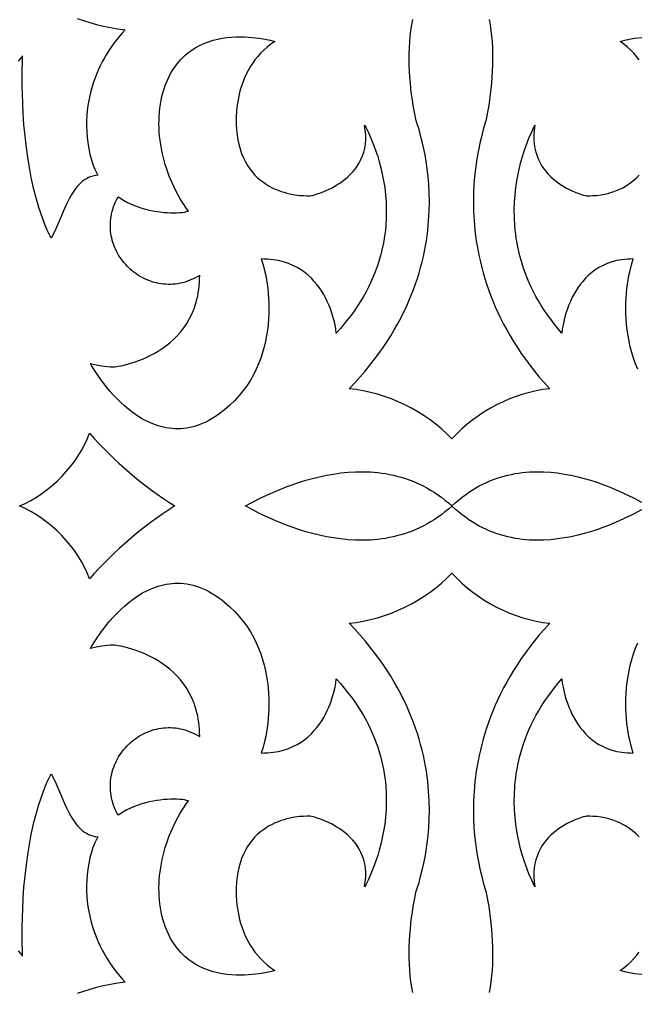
# Model space of a CAD drawing. Extents: x -350 to 350, y -780 to 780.
# Drawn here: x -226.5 to -174.4, y -575.2 to -493.1 of the extents above; entities that cross this region are included whole.
import ezdxf

# ---------------------------------------------------------------- set-up
doc = ezdxf.new("R2010")
doc.units = 0
doc.layers.add('LAYER_1', color=18, linetype='CONTINUOUS')

msp = doc.modelspace()

# ---------------------------------------------------------------- linework, layer by layer
at = {"layer": 'LAYER_1'}
for points in [[(-221.65, -492.97), (-221.117, -493.151), (-220.567, -493.318), (-220.002, -493.472), (-219.419, -493.61), (-218.821, -493.732), (-218.206, -493.838), (-217.574, -493.925), (-217.87, -494.227), (-218.189, -494.594), (-218.522, -495.021), (-218.862, -495.506), (-219.2, -496.047), (-219.366, -496.337), (-219.529, -496.641), (-219.686, -496.957), (-219.838, -497.285), (-219.984, -497.625), (-220.122, -497.977), (-220.251, -498.34), (-220.37, -498.714), (-220.478, -499.098), (-220.575, -499.493), (-220.659, -499.898), (-220.729, -500.312), (-220.783, -500.736), (-220.822, -501.169), (-220.844, -501.61), (-220.848, -502.059), (-220.833, -502.517), (-220.797, -502.982), (-220.741, -503.454), (-220.662, -503.934), (-220.56, -504.42), (-220.433, -504.912), (-220.308, -505.306), (-220.16, -505.677), (-219.991, -506.027), (-219.896, -506.191), (-220.109, -506.221), (-220.311, -506.267), (-220.504, -506.327), (-220.687, -506.403), (-220.861, -506.492), (-221.027, -506.595), (-221.184, -506.71), (-221.334, -506.837), (-221.477, -506.974), (-221.613, -507.122), (-221.743, -507.28), (-221.867, -507.446), (-222.099, -507.802), (-222.314, -508.185), (-222.515, -508.589), (-222.705, -509.009), (-223.069, -509.87), (-223.435, -510.724), (-223.628, -511.133), (-223.832, -511.523), (-223.952, -511.285), (-224.161, -510.831), (-224.357, -510.366), (-224.54, -509.892), (-224.712, -509.409), (-224.873, -508.919), (-225.022, -508.423), (-225.16, -507.921), (-225.289, -507.416), (-225.407, -506.908), (-225.516, -506.398), (-225.616, -505.888), (-225.789, -504.871), (-225.93, -503.867), (-226.043, -502.884), (-226.129, -501.931), (-226.192, -501.019), (-226.236, -500.155), (-226.263, -499.35), (-226.277, -498.613), (-226.28, -497.952), (-226.275, -497.377), (-226.256, -496.524), (-226.243, -496.125), (-226.424, -496.354), (-226.613, -496.577)], [(-186.871, -493.044), (-186.786, -493.505), (-186.717, -493.977), (-186.661, -494.457), (-186.62, -494.944), (-186.592, -495.436), (-186.577, -495.931), (-186.573, -496.429), (-186.581, -496.928), (-186.599, -497.425), (-186.628, -497.92), (-186.666, -498.411), (-186.713, -498.895), (-186.768, -499.373), (-186.83, -499.842), (-186.9, -500.3), (-186.975, -500.746), (-187.143, -501.595), (-187.217, -501.858), (-187.359, -502.351), (-187.544, -503.058), (-187.644, -503.486), (-187.745, -503.962), (-187.842, -504.483), (-187.934, -505.047), (-188.017, -505.652), (-188.087, -506.297), (-188.141, -506.978), (-188.176, -507.694), (-188.188, -508.444), (-188.175, -509.224), (-188.132, -510.032), (-188.057, -510.868), (-188.007, -511.295), (-187.947, -511.728), (-187.877, -512.167), (-187.797, -512.611), (-187.706, -513.06), (-187.605, -513.514), (-187.492, -513.973), (-187.367, -514.436), (-187.23, -514.904), (-187.08, -515.375), (-186.917, -515.849), (-186.741, -516.327), (-186.551, -516.808), (-186.347, -517.292), (-186.127, -517.779), (-185.893, -518.268), (-185.643, -518.759), (-185.377, -519.251), (-185.095, -519.746), (-184.796, -520.241), (-184.48, -520.738), (-184.146, -521.235), (-183.794, -521.733), (-183.424, -522.231), (-183.035, -522.729), (-182.627, -523.227), (-182.199, -523.724), (-181.75, -524.22), (-182.322, -524.292), (-182.893, -524.393), (-183.462, -524.522), (-184.028, -524.679), (-184.589, -524.863), (-185.144, -525.074), (-185.69, -525.31), (-186.228, -525.571), (-186.754, -525.855), (-187.268, -526.163), (-187.767, -526.493), (-188.251, -526.844), (-188.718, -527.216), (-189.166, -527.608), (-189.594, -528.02), (-190.001, -528.449), (-190.43, -528.02), (-190.88, -527.608), (-191.352, -527.216), (-191.843, -526.844), (-192.353, -526.493), (-192.878, -526.163), (-193.419, -525.855), (-193.973, -525.571), (-194.539, -525.31), (-195.114, -525.074), (-195.698, -524.863), (-196.289, -524.679), (-196.885, -524.522), (-197.484, -524.393), (-198.085, -524.292), (-198.686, -524.22), (-198.214, -523.724), (-197.764, -523.227), (-197.334, -522.729), (-196.924, -522.231), (-196.535, -521.733), (-196.164, -521.235), (-195.813, -520.738), (-195.48, -520.241), (-195.165, -519.746), (-194.868, -519.251), (-194.588, -518.759), (-194.325, -518.268), (-194.079, -517.779), (-193.848, -517.292), (-193.633, -516.808), (-193.433, -516.327), (-193.247, -515.849), (-193.076, -515.375), (-192.918, -514.904), (-192.774, -514.436), (-192.643, -513.973), (-192.524, -513.514), (-192.417, -513.06), (-192.321, -512.611), (-192.237, -512.167), (-192.164, -511.728), (-192.101, -511.295), (-192.047, -510.868), (-191.968, -510.032), (-191.923, -509.224), (-191.909, -508.444), (-191.922, -507.694), (-191.959, -506.978), (-192.016, -506.297), (-192.09, -505.652), (-192.177, -505.047), (-192.274, -504.483), (-192.377, -503.962), (-192.482, -503.486), (-192.588, -503.058), (-192.782, -502.351), (-192.932, -501.858), (-193.01, -501.595), (-193.186, -500.746), (-193.266, -500.3), (-193.339, -499.842), (-193.405, -499.373), (-193.463, -498.895), (-193.512, -498.411), (-193.552, -497.92), (-193.582, -497.425), (-193.601, -496.928), (-193.61, -496.429), (-193.606, -495.931), (-193.59, -495.436), (-193.56, -494.944), (-193.517, -494.457), (-193.459, -493.977), (-193.385, -493.505), (-193.296, -493.044)], [(-174.203, -496.472), (-174.421, -496.188), (-174.658, -495.911), (-174.914, -495.644), (-175.19, -495.386), (-175.487, -495.138), (-175.805, -494.902), (-175.41, -494.802), (-175.03, -494.72), (-174.55, -494.636), (-173.985, -494.565)], [(-174.305, -522.571), (-174.499, -522.103), (-174.67, -521.631), (-174.818, -521.157), (-174.944, -520.681), (-175.05, -520.205), (-175.137, -519.731), (-175.205, -519.26), (-175.256, -518.793), (-175.291, -518.331), (-175.312, -517.877), (-175.318, -517.432), (-175.311, -516.996), (-175.293, -516.572), (-175.264, -516.161), (-175.226, -515.764), (-175.179, -515.382), (-175.125, -515.018), (-175.065, -514.672), (-174.999, -514.345), (-174.857, -513.758), (-174.708, -513.267), (-174.955, -513.27), (-175.196, -513.282), (-175.657, -513.329), (-176.092, -513.408), (-176.502, -513.515), (-176.888, -513.649), (-177.249, -513.808), (-177.588, -513.989), (-177.904, -514.19), (-178.199, -514.409), (-178.473, -514.644), (-178.727, -514.893), (-178.961, -515.154), (-179.177, -515.424), (-179.375, -515.702), (-179.556, -515.985), (-179.721, -516.271), (-179.87, -516.557), (-180.004, -516.843), (-180.123, -517.126), (-180.23, -517.402), (-180.405, -517.931), (-180.535, -518.413), (-180.626, -518.829), (-180.684, -519.164), (-180.724, -519.519), (-181.054, -519.132), (-181.367, -518.745), (-181.664, -518.358), (-181.944, -517.97), (-182.208, -517.583), (-182.457, -517.195), (-182.69, -516.808), (-182.909, -516.422), (-183.113, -516.036), (-183.303, -515.651), (-183.479, -515.268), (-183.642, -514.885), (-183.792, -514.505), (-183.929, -514.126), (-184.054, -513.749), (-184.168, -513.375), (-184.269, -513.003), (-184.36, -512.633), (-184.44, -512.266), (-184.51, -511.902), (-184.569, -511.542), (-184.619, -511.185), (-184.66, -510.831), (-184.692, -510.482), (-184.731, -509.794), (-184.738, -509.125), (-184.718, -508.475), (-184.673, -507.846), (-184.606, -507.24), (-184.519, -506.658), (-184.417, -506.101), (-184.302, -505.573), (-184.177, -505.073), (-184.044, -504.604), (-183.908, -504.168), (-183.771, -503.765), (-183.504, -503.068), (-183.27, -502.527), (-183.091, -502.154), (-182.992, -501.963), (-183.054, -502.392), (-183.084, -502.802), (-183.084, -503.193), (-183.056, -503.565), (-183.001, -503.919), (-182.922, -504.254), (-182.821, -504.572), (-182.699, -504.873), (-182.559, -505.157), (-182.402, -505.424), (-182.23, -505.675), (-182.045, -505.911), (-181.849, -506.131), (-181.645, -506.337), (-181.433, -506.528), (-181.217, -506.704), (-180.997, -506.868), (-180.776, -507.017), (-180.555, -507.154), (-180.338, -507.278), (-179.918, -507.491), (-179.532, -507.657), (-179.194, -507.782), (-178.922, -507.867), (-178.729, -507.916), (-178.631, -507.931), (-178.36, -507.933), (-178.104, -507.922), (-177.783, -507.895), (-177.407, -507.844), (-176.989, -507.761), (-176.767, -507.705), (-176.538, -507.639), (-176.305, -507.561), (-176.068, -507.47), (-175.828, -507.366), (-175.588, -507.248), (-175.347, -507.114), (-175.109, -506.964), (-174.874, -506.797), (-174.644, -506.612), (-174.419, -506.407), (-174.203, -506.183)], [(-174.014, -534.431), (-174.686, -534.789), (-175.461, -535.171), (-175.884, -535.366), (-176.328, -535.559), (-176.792, -535.75), (-177.276, -535.936), (-177.777, -536.114), (-178.294, -536.282), (-178.827, -536.438), (-179.373, -536.58), (-179.931, -536.706), (-180.5, -536.812), (-181.079, -536.898), (-181.666, -536.96), (-182.259, -536.997), (-182.859, -537.005), (-183.463, -536.984), (-184.069, -536.93), (-184.373, -536.891), (-184.677, -536.842), (-184.982, -536.784), (-185.286, -536.717), (-185.59, -536.64), (-185.893, -536.553), (-186.196, -536.455), (-186.498, -536.347), (-186.799, -536.228), (-187.099, -536.097), (-187.397, -535.956), (-187.695, -535.802), (-187.99, -535.636), (-188.284, -535.458), (-188.576, -535.268), (-188.866, -535.064), (-189.153, -534.848), (-189.438, -534.618), (-189.721, -534.374), (-190.001, -534.114), (-190.297, -534.374), (-190.594, -534.618), (-190.894, -534.848), (-191.196, -535.064), (-191.501, -535.268), (-191.809, -535.458), (-192.118, -535.636), (-192.429, -535.802), (-192.742, -535.956), (-193.056, -536.097), (-193.372, -536.228), (-193.689, -536.347), (-194.007, -536.455), (-194.326, -536.553), (-194.645, -536.64), (-194.965, -536.717), (-195.285, -536.784), (-195.605, -536.842), (-195.925, -536.891), (-196.245, -536.93), (-196.884, -536.984), (-197.519, -537.005), (-198.15, -536.997), (-198.775, -536.96), (-199.393, -536.898), (-200.003, -536.812), (-200.602, -536.706), (-201.189, -536.58), (-201.764, -536.438), (-202.324, -536.282), (-202.869, -536.114), (-203.396, -535.936), (-203.905, -535.75), (-204.394, -535.559), (-204.862, -535.366), (-205.307, -535.171), (-206.122, -534.789), (-206.83, -534.431), (-207.418, -534.113), (-206.83, -533.795), (-206.122, -533.437), (-205.307, -533.055), (-204.862, -532.861), (-204.394, -532.667), (-203.905, -532.476), (-203.396, -532.291), (-202.869, -532.112), (-202.324, -531.944), (-201.764, -531.788), (-201.189, -531.646), (-200.602, -531.521), (-200.003, -531.414), (-199.393, -531.328), (-198.775, -531.266), (-198.15, -531.229), (-197.519, -531.221), (-196.884, -531.242), (-196.245, -531.296), (-195.925, -531.335), (-195.605, -531.384), (-195.285, -531.442), (-194.965, -531.509), (-194.645, -531.586), (-194.326, -531.674), (-194.007, -531.771), (-193.689, -531.879), (-193.372, -531.998), (-193.056, -532.129), (-192.742, -532.271), (-192.429, -532.424), (-192.118, -532.59), (-191.809, -532.768), (-191.501, -532.958), (-191.196, -533.162), (-190.894, -533.378), (-190.594, -533.608), (-190.297, -533.852), (-190.001, -534.112), (-189.721, -533.852), (-189.438, -533.608), (-189.153, -533.378), (-188.866, -533.162), (-188.576, -532.958), (-188.284, -532.768), (-187.99, -532.59), (-187.695, -532.424), (-187.397, -532.271), (-187.099, -532.129), (-186.799, -531.998), (-186.498, -531.879), (-186.196, -531.771), (-185.893, -531.674), (-185.59, -531.586), (-185.286, -531.509), (-184.982, -531.442), (-184.677, -531.384), (-184.373, -531.335), (-184.069, -531.296), (-183.463, -531.242), (-182.859, -531.221), (-182.259, -531.229), (-181.666, -531.266), (-181.079, -531.328), (-180.5, -531.414), (-179.931, -531.521), (-179.373, -531.646), (-178.827, -531.788), (-178.294, -531.944), (-177.777, -532.112), (-177.276, -532.291), (-176.792, -532.476), (-176.328, -532.667), (-175.884, -532.861), (-175.461, -533.055), (-174.686, -533.437), (-174.014, -533.795)], [(-193.296, -575.183), (-193.385, -574.721), (-193.459, -574.249), (-193.517, -573.769), (-193.56, -573.283), (-193.59, -572.79), (-193.606, -572.295), (-193.61, -571.797), (-193.601, -571.298), (-193.582, -570.801), (-193.552, -570.306), (-193.512, -569.815), (-193.463, -569.331), (-193.405, -568.853), (-193.339, -568.385), (-193.266, -567.926), (-193.186, -567.48), (-193.01, -566.631), (-192.932, -566.368), (-192.782, -565.875), (-192.588, -565.168), (-192.482, -564.74), (-192.377, -564.264), (-192.274, -563.743), (-192.177, -563.179), (-192.09, -562.574), (-192.016, -561.929), (-191.959, -561.248), (-191.922, -560.532), (-191.909, -559.782), (-191.923, -559.002), (-191.968, -558.194), (-192.047, -557.358), (-192.101, -556.931), (-192.164, -556.498), (-192.237, -556.059), (-192.321, -555.615), (-192.417, -555.166), (-192.524, -554.712), (-192.643, -554.253), (-192.774, -553.79), (-192.918, -553.323), (-193.076, -552.851), (-193.247, -552.377), (-193.433, -551.899), (-193.633, -551.418), (-193.848, -550.934), (-194.079, -550.447), (-194.325, -549.958), (-194.588, -549.467), (-194.868, -548.975), (-195.165, -548.481), (-195.48, -547.985), (-195.813, -547.489), (-196.164, -546.991), (-196.535, -546.493), (-196.924, -545.995), (-197.334, -545.497), (-197.764, -544.999), (-198.214, -544.502), (-198.686, -544.006), (-198.085, -543.934), (-197.484, -543.834), (-196.885, -543.704), (-196.289, -543.547), (-195.698, -543.363), (-195.114, -543.152), (-194.539, -542.916), (-193.973, -542.656), (-193.419, -542.371), (-192.878, -542.063), (-192.353, -541.733), (-191.843, -541.382), (-191.352, -541.01), (-190.88, -540.618), (-190.43, -540.206), (-190.001, -539.777), (-189.594, -540.206), (-189.166, -540.618), (-188.718, -541.01), (-188.251, -541.382), (-187.767, -541.733), (-187.268, -542.063), (-186.754, -542.371), (-186.228, -542.656), (-185.69, -542.916), (-185.144, -543.152), (-184.589, -543.363), (-184.028, -543.547), (-183.462, -543.704), (-182.893, -543.834), (-182.322, -543.934), (-181.75, -544.006), (-182.199, -544.502), (-182.627, -544.999), (-183.035, -545.497), (-183.424, -545.995), (-183.794, -546.493), (-184.146, -546.991), (-184.48, -547.489), (-184.796, -547.985), (-185.095, -548.481), (-185.377, -548.975), (-185.643, -549.467), (-185.893, -549.958), (-186.127, -550.447), (-186.347, -550.934), (-186.551, -551.418), (-186.741, -551.899), (-186.917, -552.377), (-187.08, -552.851), (-187.23, -553.323), (-187.367, -553.79), (-187.492, -554.253), (-187.605, -554.712), (-187.706, -555.166), (-187.797, -555.615), (-187.877, -556.059), (-187.947, -556.498), (-188.007, -556.931), (-188.057, -557.358), (-188.132, -558.194), (-188.175, -559.002), (-188.188, -559.782), (-188.176, -560.532), (-188.141, -561.248), (-188.087, -561.929), (-188.017, -562.574), (-187.934, -563.179), (-187.842, -563.743), (-187.745, -564.264), (-187.644, -564.74), (-187.544, -565.168), (-187.359, -565.875), (-187.217, -566.368), (-187.143, -566.631), (-186.975, -567.48), (-186.9, -567.926), (-186.83, -568.385), (-186.768, -568.853), (-186.713, -569.331), (-186.666, -569.815), (-186.628, -570.306), (-186.599, -570.801), (-186.581, -571.298), (-186.573, -571.797), (-186.577, -572.295), (-186.592, -572.79), (-186.62, -573.283), (-186.661, -573.769), (-186.717, -574.249), (-186.786, -574.721), (-186.871, -575.183)], [(-174.203, -562.043), (-174.419, -561.819), (-174.644, -561.615), (-174.874, -561.429), (-175.109, -561.262), (-175.347, -561.112), (-175.588, -560.979), (-175.828, -560.86), (-176.068, -560.756), (-176.305, -560.665), (-176.538, -560.587), (-176.767, -560.521), (-176.989, -560.465), (-177.407, -560.382), (-177.783, -560.331), (-178.104, -560.304), (-178.36, -560.294), (-178.631, -560.295), (-178.729, -560.311), (-178.922, -560.359), (-179.194, -560.444), (-179.532, -560.569), (-179.918, -560.736), (-180.338, -560.948), (-180.555, -561.072), (-180.776, -561.209), (-180.997, -561.359), (-181.217, -561.522), (-181.433, -561.698), (-181.645, -561.889), (-181.849, -562.095), (-182.045, -562.315), (-182.23, -562.551), (-182.402, -562.802), (-182.559, -563.069), (-182.699, -563.353), (-182.821, -563.654), (-182.922, -563.972), (-183.001, -564.307), (-183.056, -564.661), (-183.084, -565.033), (-183.084, -565.424), (-183.054, -565.834), (-182.992, -566.264), (-183.091, -566.072), (-183.27, -565.699), (-183.504, -565.158), (-183.771, -564.461), (-183.908, -564.059), (-184.044, -563.622), (-184.177, -563.153), (-184.302, -562.653), (-184.417, -562.125), (-184.519, -561.568), (-184.606, -560.986), (-184.673, -560.38), (-184.718, -559.751), (-184.738, -559.101), (-184.731, -558.432), (-184.692, -557.745), (-184.66, -557.395), (-184.619, -557.041), (-184.569, -556.684), (-184.51, -556.324), (-184.44, -555.96), (-184.36, -555.593), (-184.269, -555.224), (-184.168, -554.851), (-184.054, -554.477), (-183.929, -554.1), (-183.792, -553.721), (-183.642, -553.341), (-183.479, -552.958), (-183.303, -552.575), (-183.113, -552.19), (-182.909, -551.804), (-182.69, -551.418), (-182.457, -551.031), (-182.208, -550.643), (-181.944, -550.256), (-181.664, -549.868), (-181.367, -549.481), (-181.054, -549.094), (-180.724, -548.707), (-180.684, -549.062), (-180.626, -549.397), (-180.535, -549.814), (-180.405, -550.295), (-180.23, -550.824), (-180.123, -551.101), (-180.004, -551.383), (-179.87, -551.669), (-179.721, -551.956), (-179.556, -552.241), (-179.375, -552.524), (-179.177, -552.802), (-178.961, -553.072), (-178.727, -553.333), (-178.473, -553.582), (-178.199, -553.817), (-177.904, -554.036), (-177.588, -554.237), (-177.249, -554.418), (-176.888, -554.577), (-176.502, -554.711), (-176.092, -554.818), (-175.657, -554.897), (-175.196, -554.944), (-174.955, -554.956), (-174.708, -554.959), (-174.857, -554.468), (-174.999, -553.881), (-175.065, -553.554), (-175.125, -553.208), (-175.179, -552.844), (-175.226, -552.462), (-175.264, -552.065), (-175.293, -551.654), (-175.311, -551.23), (-175.318, -550.794), (-175.312, -550.349), (-175.291, -549.895), (-175.256, -549.433), (-175.205, -548.967), (-175.137, -548.495), (-175.05, -548.021), (-174.944, -547.545), (-174.818, -547.069), (-174.67, -546.595), (-174.499, -546.123), (-174.305, -545.655)], [(-226.613, -571.649), (-226.424, -571.872), (-226.243, -572.101), (-226.256, -571.702), (-226.275, -570.849), (-226.28, -570.274), (-226.277, -569.613), (-226.263, -568.876), (-226.236, -568.071), (-226.192, -567.207), (-226.129, -566.295), (-226.043, -565.342), (-225.93, -564.359), (-225.789, -563.355), (-225.616, -562.338), (-225.516, -561.828), (-225.407, -561.318), (-225.289, -560.81), (-225.16, -560.305), (-225.022, -559.803), (-224.873, -559.307), (-224.712, -558.817), (-224.54, -558.334), (-224.357, -557.86), (-224.161, -557.395), (-223.952, -556.941), (-223.832, -556.703), (-223.628, -557.093), (-223.435, -557.502), (-223.069, -558.356), (-222.705, -559.217), (-222.515, -559.637), (-222.314, -560.041), (-222.099, -560.424), (-221.867, -560.78), (-221.743, -560.946), (-221.613, -561.104), (-221.477, -561.252), (-221.334, -561.39), (-221.184, -561.516), (-221.027, -561.631), (-220.861, -561.734), (-220.687, -561.823), (-220.504, -561.899), (-220.311, -561.96), (-220.109, -562.005), (-219.896, -562.035), (-219.991, -562.199), (-220.16, -562.549), (-220.308, -562.921), (-220.433, -563.314), (-220.56, -563.806), (-220.662, -564.292), (-220.741, -564.772), (-220.797, -565.244), (-220.833, -565.709), (-220.848, -566.167), (-220.844, -566.616), (-220.822, -567.057), (-220.783, -567.49), (-220.729, -567.914), (-220.659, -568.328), (-220.575, -568.733), (-220.478, -569.128), (-220.37, -569.512), (-220.251, -569.886), (-220.122, -570.249), (-219.984, -570.601), (-219.838, -570.941), (-219.686, -571.269), (-219.529, -571.585), (-219.366, -571.889), (-219.2, -572.179), (-218.862, -572.72), (-218.522, -573.205), (-218.189, -573.632), (-217.87, -573.999), (-217.574, -574.301), (-218.206, -574.388), (-218.821, -574.494), (-219.419, -574.616), (-220.002, -574.754), (-220.567, -574.908), (-221.117, -575.075), (-221.65, -575.256)], [(-173.985, -573.661), (-174.55, -573.59), (-175.03, -573.506), (-175.41, -573.424), (-175.805, -573.324), (-175.487, -573.088), (-175.19, -572.84), (-174.914, -572.582), (-174.658, -572.315), (-174.421, -572.038), (-174.203, -571.754)]]:
    msp.add_lwpolyline(points, dxfattribs=at)
for points in [[(-207.525, -494.522), (-207.185, -494.539), (-206.86, -494.565), (-206.266, -494.636), (-205.76, -494.72), (-205.36, -494.802), (-204.944, -494.902), (-205.279, -495.138), (-205.592, -495.386), (-205.882, -495.644), (-206.152, -495.911), (-206.401, -496.188), (-206.631, -496.472), (-206.842, -496.763), (-207.035, -497.06), (-207.21, -497.362), (-207.368, -497.668), (-207.51, -497.977), (-207.637, -498.288), (-207.748, -498.601), (-207.846, -498.914), (-207.931, -499.227), (-208.002, -499.538), (-208.062, -499.847), (-208.111, -500.152), (-208.149, -500.453), (-208.177, -500.749), (-208.207, -501.322), (-208.205, -501.863), (-208.178, -502.365), (-208.13, -502.821), (-208.069, -503.223), (-207.998, -503.563), (-207.886, -503.979), (-207.754, -504.369), (-207.603, -504.732), (-207.436, -505.069), (-207.254, -505.382), (-207.058, -505.672), (-206.85, -505.938), (-206.631, -506.183), (-206.403, -506.407), (-206.167, -506.612), (-205.924, -506.797), (-205.677, -506.964), (-205.426, -507.114), (-205.173, -507.248), (-204.92, -507.366), (-204.668, -507.47), (-204.418, -507.561), (-204.172, -507.639), (-203.932, -507.705), (-203.698, -507.761), (-203.258, -507.844), (-202.863, -507.895), (-202.524, -507.922), (-202.255, -507.933), (-201.969, -507.931), (-201.867, -507.916), (-201.664, -507.867), (-201.377, -507.782), (-201.022, -507.657), (-200.615, -507.491), (-200.173, -507.278), (-199.944, -507.154), (-199.712, -507.017), (-199.479, -506.868), (-199.248, -506.704), (-199.02, -506.528), (-198.797, -506.337), (-198.582, -506.131), (-198.376, -505.911), (-198.182, -505.675), (-198.001, -505.424), (-197.835, -505.157), (-197.687, -504.873), (-197.559, -504.572), (-197.452, -504.254), (-197.369, -503.919), (-197.312, -503.565), (-197.282, -503.193), (-197.282, -502.802), (-197.314, -502.392), (-197.379, -501.963), (-197.275, -502.154), (-197.087, -502.527), (-196.84, -503.068), (-196.56, -503.765), (-196.415, -504.168), (-196.272, -504.604), (-196.132, -505.073), (-196, -505.573), (-195.879, -506.101), (-195.771, -506.658), (-195.681, -507.24), (-195.61, -507.846), (-195.562, -508.475), (-195.541, -509.125), (-195.549, -509.794), (-195.59, -510.482), (-195.624, -510.831), (-195.666, -511.185), (-195.719, -511.542), (-195.782, -511.902), (-195.855, -512.266), (-195.939, -512.633), (-196.035, -513.003), (-196.142, -513.375), (-196.261, -513.749), (-196.393, -514.126), (-196.537, -514.505), (-196.695, -514.885), (-196.867, -515.268), (-197.052, -515.651), (-197.252, -516.036), (-197.467, -516.422), (-197.697, -516.808), (-197.943, -517.195), (-198.204, -517.583), (-198.483, -517.97), (-198.777, -518.358), (-199.09, -518.745), (-199.419, -519.132), (-199.767, -519.519), (-199.809, -519.164), (-199.87, -518.829), (-199.966, -518.413), (-200.103, -517.931), (-200.287, -517.402), (-200.399, -517.126), (-200.525, -516.843), (-200.666, -516.557), (-200.823, -516.271), (-200.996, -515.985), (-201.186, -515.702), (-201.395, -515.424), (-201.622, -515.154), (-201.869, -514.893), (-202.136, -514.644), (-202.424, -514.409), (-202.735, -514.19), (-203.068, -513.989), (-203.424, -513.808), (-203.805, -513.649), (-204.211, -513.515), (-204.642, -513.408), (-205.1, -513.329), (-205.586, -513.282), (-205.839, -513.27), (-206.099, -513.267), (-205.942, -513.758), (-205.793, -514.345), (-205.724, -514.672), (-205.66, -515.018), (-205.603, -515.382), (-205.554, -515.764), (-205.514, -516.161), (-205.483, -516.572), (-205.464, -516.996), (-205.457, -517.432), (-205.464, -517.877), (-205.485, -518.331), (-205.522, -518.793), (-205.576, -519.26), (-205.648, -519.731), (-205.739, -520.205), (-205.851, -520.681), (-205.984, -521.157), (-206.14, -521.631), (-206.319, -522.103), (-206.524, -522.571), (-206.754, -523.033), (-207.012, -523.488), (-207.299, -523.935), (-207.615, -524.372), (-207.962, -524.798), (-208.34, -525.211), (-208.752, -525.61), (-208.971, -525.804), (-209.198, -525.994), (-209.434, -526.18), (-209.679, -526.361), (-209.959, -526.554), (-210.237, -526.728), (-210.513, -526.885), (-210.786, -527.025), (-211.058, -527.149), (-211.327, -527.257), (-211.594, -527.349), (-211.858, -527.426), (-212.12, -527.489), (-212.379, -527.537), (-212.636, -527.572), (-212.89, -527.594), (-213.141, -527.603), (-213.389, -527.599), (-213.634, -527.584), (-213.876, -527.557), (-214.115, -527.52), (-214.351, -527.472), (-214.584, -527.414), (-214.813, -527.347), (-215.039, -527.271), (-215.262, -527.186), (-215.696, -526.993), (-216.116, -526.771), (-216.52, -526.524), (-216.908, -526.257), (-217.28, -525.972), (-217.635, -525.673), (-217.972, -525.364), (-218.291, -525.05), (-218.591, -524.732), (-218.871, -524.416), (-219.132, -524.105), (-219.372, -523.803), (-219.591, -523.514), (-219.962, -522.987), (-220.242, -522.554), (-220.425, -522.246), (-220.507, -522.093), (-220.034, -522.194), (-219.558, -522.284), (-219.079, -522.348), (-218.839, -522.368), (-218.598, -522.376), (-218.458, -522.364), (-218.182, -522.322), (-217.792, -522.243), (-217.306, -522.119), (-216.745, -521.944), (-216.442, -521.836), (-216.129, -521.711), (-215.806, -521.571), (-215.477, -521.414), (-215.144, -521.238), (-214.809, -521.044), (-214.476, -520.83), (-214.146, -520.595), (-213.822, -520.339), (-213.507, -520.06), (-213.203, -519.758), (-212.912, -519.432), (-212.638, -519.082), (-212.382, -518.705), (-212.146, -518.301), (-211.935, -517.87), (-211.838, -517.644), (-211.749, -517.411), (-211.667, -517.17), (-211.592, -516.922), (-211.524, -516.667), (-211.465, -516.403), (-211.414, -516.132), (-211.372, -515.853), (-211.339, -515.566), (-211.315, -515.271), (-211.301, -514.968), (-211.296, -514.657), (-211.5, -514.775), (-211.705, -514.883), (-211.91, -514.981), (-212.116, -515.068), (-212.322, -515.144), (-212.528, -515.211), (-212.734, -515.268), (-212.94, -515.315), (-213.145, -515.352), (-213.349, -515.38), (-213.553, -515.399), (-213.755, -515.409), (-213.957, -515.41), (-214.157, -515.402), (-214.355, -515.386), (-214.551, -515.362), (-214.746, -515.33), (-214.938, -515.29), (-215.128, -515.242), (-215.315, -515.186), (-215.5, -515.123), (-215.682, -515.053), (-215.86, -514.976), (-216.036, -514.892), (-216.207, -514.801), (-216.375, -514.704), (-216.54, -514.601), (-216.7, -514.492), (-216.856, -514.376), (-217.007, -514.255), (-217.154, -514.129), (-217.296, -513.997), (-217.433, -513.859), (-217.565, -513.717), (-217.692, -513.57), (-217.813, -513.418), (-217.928, -513.262), (-218.037, -513.102), (-218.14, -512.937), (-218.237, -512.769), (-218.327, -512.596), (-218.411, -512.421), (-218.488, -512.241), (-218.558, -512.059), (-218.62, -511.873), (-218.675, -511.685), (-218.723, -511.494), (-218.762, -511.301), (-218.794, -511.105), (-218.817, -510.907), (-218.833, -510.707), (-218.839, -510.506), (-218.837, -510.303), (-218.826, -510.098), (-218.806, -509.892), (-218.776, -509.686), (-218.737, -509.478), (-218.688, -509.27), (-218.63, -509.061), (-218.561, -508.852), (-218.482, -508.642), (-218.393, -508.433), (-218.293, -508.224), (-218.182, -508.016), (-218.037, -508.114), (-217.74, -508.294), (-217.436, -508.458), (-217.126, -508.607), (-216.812, -508.74), (-216.496, -508.859), (-216.178, -508.964), (-215.86, -509.055), (-215.544, -509.134), (-215.231, -509.2), (-214.923, -509.255), (-214.62, -509.298), (-214.325, -509.331), (-214.038, -509.353), (-213.762, -509.366), (-213.498, -509.37), (-213.246, -509.366), (-213.009, -509.353), (-212.788, -509.333), (-212.585, -509.306), (-212.4, -509.273), (-212.236, -509.234), (-212.429, -508.967), (-212.617, -508.692), (-212.797, -508.41), (-212.971, -508.122), (-213.138, -507.826), (-213.298, -507.525), (-213.45, -507.219), (-213.595, -506.907), (-213.733, -506.59), (-213.862, -506.269), (-213.983, -505.944), (-214.096, -505.616), (-214.201, -505.284), (-214.296, -504.949), (-214.383, -504.613), (-214.461, -504.274), (-214.529, -503.934), (-214.588, -503.592), (-214.637, -503.25), (-214.676, -502.908), (-214.705, -502.565), (-214.724, -502.223), (-214.733, -501.882), (-214.73, -501.543), (-214.717, -501.204), (-214.692, -500.868), (-214.657, -500.535), (-214.609, -500.204), (-214.55, -499.877), (-214.479, -499.553), (-214.396, -499.234), (-214.301, -498.919), (-214.204, -498.637), (-214.1, -498.367), (-213.989, -498.108), (-213.871, -497.861), (-213.747, -497.624), (-213.617, -497.399), (-213.481, -497.184), (-213.34, -496.98), (-213.194, -496.785), (-213.042, -496.601), (-212.886, -496.426), (-212.726, -496.261), (-212.561, -496.105), (-212.392, -495.958), (-212.22, -495.82), (-212.045, -495.69), (-211.684, -495.455), (-211.314, -495.251), (-210.936, -495.077), (-210.552, -494.93), (-210.164, -494.809), (-209.774, -494.711), (-209.386, -494.636), (-208.999, -494.58), (-208.618, -494.543), (-208.244, -494.522), (-207.879, -494.516)], [(-220.204, -528.408), (-219.803, -528.842), (-219.394, -529.27), (-218.977, -529.69), (-218.551, -530.103), (-218.118, -530.509), (-217.677, -530.906), (-217.229, -531.296), (-216.773, -531.678), (-216.311, -532.051), (-215.842, -532.416), (-215.367, -532.773), (-214.886, -533.121), (-214.398, -533.46), (-213.905, -533.79), (-213.407, -534.113), (-213.905, -534.437), (-214.398, -534.766), (-214.886, -535.105), (-215.367, -535.453), (-215.842, -535.81), (-216.311, -536.175), (-216.773, -536.548), (-217.229, -536.93), (-217.677, -537.32), (-218.118, -537.717), (-218.551, -538.123), (-218.977, -538.536), (-219.394, -538.956), (-219.803, -539.384), (-220.204, -539.819), (-220.596, -540.26), (-220.793, -539.765), (-221.021, -539.278), (-221.277, -538.801), (-221.56, -538.334), (-221.869, -537.879), (-222.201, -537.439), (-222.556, -537.013), (-222.932, -536.605), (-223.327, -536.214), (-223.74, -535.844), (-224.169, -535.494), (-224.613, -535.167), (-225.071, -534.865), (-225.541, -534.587), (-226.02, -534.337), (-226.509, -534.113), (-226.02, -533.889), (-225.541, -533.639), (-225.071, -533.362), (-224.613, -533.059), (-224.169, -532.732), (-223.74, -532.382), (-223.327, -532.012), (-222.932, -531.621), (-222.556, -531.213), (-222.201, -530.787), (-221.869, -530.347), (-221.56, -529.892), (-221.277, -529.426), (-221.021, -528.948), (-220.793, -528.461), (-220.596, -527.966)], [(-212.89, -540.632), (-212.636, -540.654), (-212.379, -540.689), (-212.12, -540.737), (-211.858, -540.8), (-211.594, -540.877), (-211.327, -540.969), (-211.058, -541.077), (-210.786, -541.201), (-210.513, -541.341), (-210.237, -541.498), (-209.959, -541.673), (-209.679, -541.865), (-209.434, -542.046), (-209.198, -542.232), (-208.971, -542.422), (-208.752, -542.616), (-208.34, -543.015), (-207.962, -543.428), (-207.615, -543.854), (-207.299, -544.291), (-207.012, -544.738), (-206.754, -545.193), (-206.524, -545.655), (-206.319, -546.123), (-206.14, -546.595), (-205.984, -547.069), (-205.851, -547.545), (-205.739, -548.021), (-205.648, -548.495), (-205.576, -548.967), (-205.522, -549.433), (-205.485, -549.895), (-205.464, -550.349), (-205.457, -550.794), (-205.464, -551.23), (-205.483, -551.654), (-205.514, -552.065), (-205.554, -552.462), (-205.603, -552.844), (-205.66, -553.208), (-205.724, -553.554), (-205.793, -553.881), (-205.942, -554.468), (-206.099, -554.959), (-205.839, -554.956), (-205.586, -554.944), (-205.1, -554.897), (-204.642, -554.818), (-204.211, -554.711), (-203.805, -554.577), (-203.424, -554.418), (-203.068, -554.237), (-202.735, -554.036), (-202.424, -553.817), (-202.136, -553.582), (-201.869, -553.333), (-201.622, -553.072), (-201.395, -552.802), (-201.186, -552.524), (-200.996, -552.241), (-200.823, -551.956), (-200.666, -551.669), (-200.525, -551.383), (-200.399, -551.101), (-200.287, -550.824), (-200.103, -550.295), (-199.966, -549.814), (-199.87, -549.397), (-199.809, -549.062), (-199.767, -548.707), (-199.419, -549.094), (-199.09, -549.481), (-198.777, -549.868), (-198.483, -550.256), (-198.204, -550.643), (-197.943, -551.031), (-197.697, -551.418), (-197.467, -551.804), (-197.252, -552.19), (-197.052, -552.575), (-196.867, -552.958), (-196.695, -553.341), (-196.537, -553.721), (-196.393, -554.1), (-196.261, -554.477), (-196.142, -554.851), (-196.035, -555.224), (-195.939, -555.593), (-195.855, -555.96), (-195.782, -556.324), (-195.719, -556.684), (-195.666, -557.041), (-195.624, -557.395), (-195.59, -557.745), (-195.549, -558.432), (-195.541, -559.101), (-195.562, -559.751), (-195.61, -560.38), (-195.681, -560.986), (-195.771, -561.568), (-195.879, -562.125), (-196, -562.653), (-196.132, -563.153), (-196.272, -563.622), (-196.415, -564.059), (-196.56, -564.461), (-196.84, -565.158), (-197.087, -565.699), (-197.275, -566.072), (-197.379, -566.264), (-197.314, -565.834), (-197.282, -565.424), (-197.282, -565.033), (-197.312, -564.661), (-197.369, -564.307), (-197.452, -563.972), (-197.559, -563.654), (-197.687, -563.353), (-197.835, -563.069), (-198.001, -562.802), (-198.182, -562.551), (-198.376, -562.315), (-198.582, -562.095), (-198.797, -561.889), (-199.02, -561.698), (-199.248, -561.522), (-199.479, -561.359), (-199.712, -561.209), (-199.944, -561.072), (-200.173, -560.948), (-200.615, -560.736), (-201.022, -560.569), (-201.377, -560.444), (-201.664, -560.359), (-201.867, -560.311), (-201.969, -560.295), (-202.255, -560.294), (-202.524, -560.304), (-202.863, -560.331), (-203.258, -560.382), (-203.698, -560.465), (-203.932, -560.521), (-204.172, -560.587), (-204.418, -560.665), (-204.668, -560.756), (-204.92, -560.86), (-205.173, -560.979), (-205.426, -561.112), (-205.677, -561.262), (-205.924, -561.429), (-206.167, -561.615), (-206.403, -561.819), (-206.631, -562.043), (-206.85, -562.288), (-207.058, -562.554), (-207.254, -562.844), (-207.436, -563.157), (-207.603, -563.494), (-207.754, -563.857), (-207.886, -564.247), (-207.998, -564.663), (-208.069, -565.004), (-208.13, -565.405), (-208.178, -565.861), (-208.205, -566.363), (-208.207, -566.904), (-208.177, -567.477), (-208.149, -567.773), (-208.111, -568.074), (-208.062, -568.379), (-208.002, -568.688), (-207.931, -568.999), (-207.846, -569.312), (-207.748, -569.625), (-207.637, -569.938), (-207.51, -570.249), (-207.368, -570.558), (-207.21, -570.864), (-207.035, -571.166), (-206.842, -571.463), (-206.631, -571.754), (-206.401, -572.038), (-206.152, -572.315), (-205.882, -572.582), (-205.592, -572.84), (-205.279, -573.088), (-204.944, -573.324), (-205.36, -573.424), (-205.76, -573.506), (-206.266, -573.59), (-206.86, -573.661), (-207.185, -573.687), (-207.525, -573.704), (-207.879, -573.71), (-208.244, -573.704), (-208.618, -573.683), (-208.999, -573.646), (-209.386, -573.59), (-209.774, -573.515), (-210.164, -573.417), (-210.552, -573.296), (-210.936, -573.149), (-211.314, -572.975), (-211.684, -572.771), (-212.045, -572.536), (-212.22, -572.406), (-212.392, -572.268), (-212.561, -572.121), (-212.726, -571.965), (-212.886, -571.8), (-213.042, -571.625), (-213.194, -571.441), (-213.34, -571.246), (-213.481, -571.042), (-213.617, -570.827), (-213.747, -570.602), (-213.871, -570.365), (-213.989, -570.118), (-214.1, -569.86), (-214.204, -569.589), (-214.301, -569.307), (-214.396, -568.992), (-214.479, -568.673), (-214.55, -568.349), (-214.609, -568.022), (-214.657, -567.691), (-214.692, -567.358), (-214.717, -567.022), (-214.73, -566.684), (-214.733, -566.344), (-214.724, -566.003), (-214.705, -565.661), (-214.676, -565.318), (-214.637, -564.976), (-214.588, -564.634), (-214.529, -564.292), (-214.461, -563.952), (-214.383, -563.613), (-214.296, -563.277), (-214.201, -562.942), (-214.096, -562.611), (-213.983, -562.282), (-213.862, -561.957), (-213.733, -561.636), (-213.595, -561.319), (-213.45, -561.008), (-213.298, -560.701), (-213.138, -560.4), (-212.971, -560.105), (-212.797, -559.816), (-212.617, -559.534), (-212.429, -559.259), (-212.236, -558.992), (-212.4, -558.953), (-212.585, -558.92), (-212.788, -558.893), (-213.009, -558.873), (-213.246, -558.861), (-213.498, -558.856), (-213.762, -558.86), (-214.038, -558.873), (-214.325, -558.895), (-214.62, -558.928), (-214.923, -558.971), (-215.231, -559.026), (-215.544, -559.092), (-215.86, -559.171), (-216.178, -559.262), (-216.496, -559.367), (-216.812, -559.486), (-217.126, -559.619), (-217.436, -559.768), (-217.74, -559.932), (-218.037, -560.112), (-218.182, -560.21), (-218.293, -560.002), (-218.393, -559.793), (-218.482, -559.584), (-218.561, -559.374), (-218.63, -559.165), (-218.688, -558.956), (-218.737, -558.748), (-218.776, -558.54), (-218.806, -558.334), (-218.826, -558.128), (-218.837, -557.923), (-218.839, -557.72), (-218.833, -557.519), (-218.817, -557.319), (-218.794, -557.121), (-218.762, -556.925), (-218.723, -556.732), (-218.675, -556.541), (-218.62, -556.353), (-218.558, -556.167), (-218.488, -555.985), (-218.411, -555.805), (-218.327, -555.63), (-218.237, -555.457), (-218.14, -555.289), (-218.037, -555.124), (-217.928, -554.964), (-217.813, -554.808), (-217.692, -554.656), (-217.565, -554.509), (-217.433, -554.367), (-217.296, -554.229), (-217.154, -554.097), (-217.007, -553.971), (-216.856, -553.85), (-216.7, -553.734), (-216.54, -553.625), (-216.375, -553.522), (-216.207, -553.425), (-216.036, -553.334), (-215.86, -553.25), (-215.682, -553.173), (-215.5, -553.103), (-215.315, -553.04), (-215.128, -552.985), (-214.938, -552.937), (-214.746, -552.896), (-214.551, -552.864), (-214.355, -552.84), (-214.157, -552.824), (-213.957, -552.816), (-213.755, -552.817), (-213.553, -552.827), (-213.349, -552.846), (-213.145, -552.874), (-212.94, -552.911), (-212.734, -552.958), (-212.528, -553.015), (-212.322, -553.082), (-212.116, -553.158), (-211.91, -553.245), (-211.705, -553.343), (-211.5, -553.451), (-211.296, -553.57), (-211.301, -553.258), (-211.315, -552.955), (-211.339, -552.66), (-211.372, -552.373), (-211.414, -552.094), (-211.465, -551.823), (-211.524, -551.56), (-211.592, -551.304), (-211.667, -551.056), (-211.749, -550.815), (-211.838, -550.582), (-211.935, -550.356), (-212.146, -549.925), (-212.382, -549.521), (-212.638, -549.145), (-212.912, -548.794), (-213.203, -548.468), (-213.507, -548.166), (-213.822, -547.887), (-214.146, -547.631), (-214.476, -547.396), (-214.809, -547.182), (-215.144, -546.988), (-215.477, -546.812), (-215.806, -546.655), (-216.129, -546.515), (-216.442, -546.39), (-216.745, -546.282), (-217.306, -546.107), (-217.792, -545.983), (-218.182, -545.904), (-218.458, -545.862), (-218.598, -545.85), (-218.839, -545.858), (-219.079, -545.878), (-219.558, -545.942), (-220.034, -546.032), (-220.507, -546.133), (-220.425, -545.98), (-220.242, -545.672), (-219.962, -545.24), (-219.591, -544.713), (-219.372, -544.423), (-219.132, -544.121), (-218.871, -543.81), (-218.591, -543.494), (-218.291, -543.177), (-217.972, -542.862), (-217.635, -542.553), (-217.28, -542.254), (-216.908, -541.969), (-216.52, -541.702), (-216.116, -541.455), (-215.696, -541.233), (-215.262, -541.04), (-215.039, -540.955), (-214.813, -540.879), (-214.584, -540.812), (-214.351, -540.754), (-214.115, -540.706), (-213.876, -540.669), (-213.634, -540.642), (-213.389, -540.627), (-213.141, -540.623)]]:
    msp.add_lwpolyline(points, close=True, dxfattribs=at)

doc.saveas('drawing.dxf')
